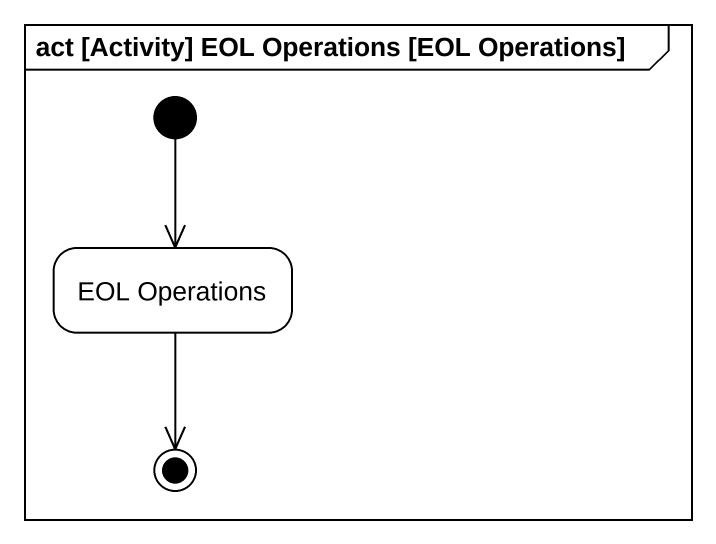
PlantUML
@startuml
mainframe act [Activity] EOL Operations [EOL Operations]
hide empty description
state "EOL Operations" as EOL_Operations
[*] --> EOL_Operations
EOL_Operations --> [*]
@enduml
